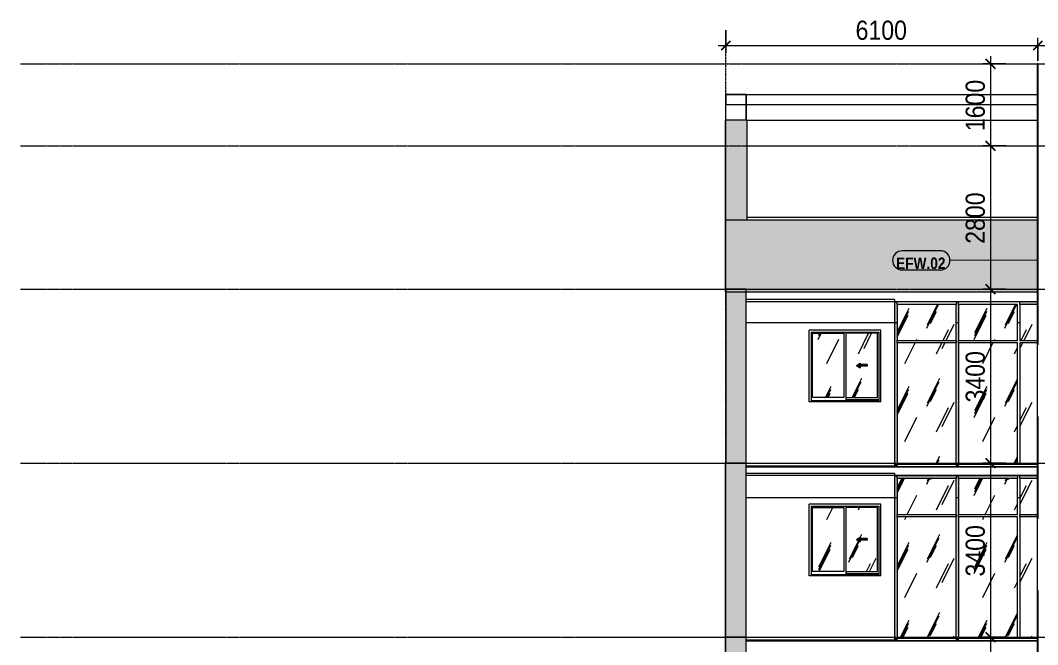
# Model space of a CAD drawing. Header units: millimetres. Extents: x 3451 to 201731, y -8641 to 35300.
# Drawn here: x 3451 to 23332, y 22455 to 34652 of the extents above; entities that cross this region are included whole.
import ezdxf

# ---------------------------------------------------------------- set-up
doc = ezdxf.new("R2010")
doc.units = ezdxf.units.MM
for name, pattern in [('1 NÉT CALL OUT', [6, 3, -3]), ('Centre', [31.75, 6.35, -4.7625, 15.875, -4.7625]), ('Grid Line', [22.225, 12.7, -3.175, 3.175, -3.175])]:
    doc.linetypes.add(name, pattern=pattern)
for name, color, linetype, lineweight in [('0-1', 7, 'Continuous', 5), ('A-ANNO-DIMS', 211, 'Continuous', 9), ('A-ANNO-DIMS-150', 211, 'Continuous', 9), ('A-DETL-GENF', 92, 'Continuous', 9), ('A-DETL-GENF-2', 92, '1 NÉT CALL OUT', 9), ('A-FLOR', 192, 'Continuous', 9), ('A-FLOR-2', 7, 'Continuous', 9), ('A-FLOR-LEVL-2', 51, 'Centre', 9), ('A-GLAZ', 151, 'Continuous', 9), ('A-GLAZ-3', 7, '1 NÉT CALL OUT', 9), ('A-GLAZ-CURT', 52, 'Continuous', 9), ('A-GLAZ-CWMG', 51, 'Continuous', 9), ('A-WALL', 113, 'Continuous', 9), ('A-WALL-IDEN', 211, 'Continuous', 9), ('A-WALL-PATT-3', 111, 'Continuous', 5), ('I-WALL', 2, 'Continuous', 9), ('I-WALL-2', 2, 'Continuous', 25), ('S-BEAM-3', 7, 'Continuous', 9), ('S-COLS-1', 7, 'Continuous', 9), ('S-GRID-1', 1, 'Grid Line', 9)]:
    doc.layers.add(name, color=color, linetype=linetype, lineweight=lineweight)
doc.styles.add('Arial_B', font='arialbd.ttf', dxfattribs={"width": 0.85, "height": 225})
doc.styles.add('UTM Avo', font='', dxfattribs={"width": 0.9, "height": 375})
doc.styles.get('UTM Avo').set_extended_font_data('UTM Avo')
doc.dimstyles.new('1_Dim_chi_tiet_2_5', dxfattribs={"dimscale": 304.8, "dimtxt": 374.737856, "dimasz": 0.590551, "dimexe": 0.492126, "dimexo": 0.0625, "dimgap": 0.049213, "dimtad": 1, "dimdec": 0, "dimrnd": 5, "dimzin": 0, "dimdsep": 46, "dimtxsty": 'UTM Avo', "dimblk1": 'OBLIQUE', "dimblk2": 'OBLIQUE', "dimsah": 1, "dimcen": 0.09, "dimdle": 0.492126, "dimazin": 0, "dimtfac": 1, "dimtdec": 4, "dimtix": 1, "dimtmove": 0, "dimatfit": 3, "dimfxl": 0.984252, "dimfxlon": 1, "dimtvp": 1, "dimtolj": 1, "dimtzin": 0, "dimarcsym": 2})
pattern_1 = [(63.435, (51212.7, 14229.33), (-0.001, 1524.001), [532.463, -2875.304]), (63.435, (49688.7, 14229.33), (-0.001, 1524.001), [532.46, -2875.304]), (63.435, (51942.24, 14523.8), (-0.001, 1524.001), [532.463, -2875.304]), (63.435, (50418.24, 14523.8), (-0.001, 1524.001), [532.46, -2875.304]), (63.435, (51831.8, 14419.83), (-0.001, 1524.001), [532.463, -2875.304]), (63.435, (50307.8, 14419.83), (-0.001, 1524.001), [532.46, -2875.304]), (63.435, (51719.26, 15015.1), (-0.001, 1524.001), [258.8, -3148.965]), (63.435, (50195.26, 15015.1), (-0.001, 1524.001), [258.8, -3148.965]), (63.435, (51645.65, 14922.95), (-0.001, 1524.001), [532.463, -2875.304]), (63.435, (50121.65, 14922.95), (-0.001, 1524.001), [532.46, -2875.304]), (63.435, (51658.64, 14989.1), (-0.001, 1524.001), [532.463, -2875.304]), (63.435, (50134.64, 14989.1), (-0.001, 1524.001), [532.46, -2875.304]), (63.435, (51043.8, 14698.94), (-0.001, 1524.001), [532.46, -2875.304]), (63.435, (49519.8, 14698.94), (-0.001, 1524.001), [532.46, -2875.304]), (63.435, (51056.8, 14776.9), (-0.001, 1524.001), [532.46, -2875.304]), (63.435, (49532.8, 14776.9), (-0.001, 1524.001), [532.46, -2875.304]), (63.435, (51060.3, 14833.1), (-0.001, 1524.001), [532.46, -2875.304]), (63.435, (49536.3, 14833.1), (-0.001, 1524.001), [532.46, -2875.304])]

# ---------------------------------------------------------------- blocks, each defined once
blk = doc.blocks.new('NCV_TKTC_KET CAU_rvt-1-TKCS_MẶT CẮT C')
at = {"layer": 'A-FLOR-2'}
for p, q in [((17237, 33200), (17237, 33000)), ((17237, 33200), (23327, 33200)), ((23327, 33000), (17237, 33000)), ((17235, 29350), (17235, 29150)), ((23327, 29150), (17637, 29150)), ((17637, 25930), (23328, 25930)), ((23327, 25760), (17637, 25760)), ((17637, 22530), (23328, 22530))]:
    blk.add_line(p, q, dxfattribs=at)
at = {"layer": 'S-BEAM-3'}
for p, q in [((17637, 33200), (17637, 32700)), ((17637, 33200), (23327, 33200)), ((17647, 32700), (23327, 32700)), ((17637, 28750), (20587, 28750)), ((21737, 28750), (21787, 28750)), ((22937, 28750), (22987, 28750)), ((17637, 25930), (23328, 25930)), ((17637, 25330), (20587, 25330)), ((21737, 25330), (21787, 25330)), ((22937, 25330), (22987, 25330)), ((17637, 22530), (23328, 22530))]:
    blk.add_line(p, q, dxfattribs=at)
at = {"layer": 'S-COLS-1'}
for p, q in [((17237, 32700), (17237, 33200)), ((17637, 33200), (17237, 33200)), ((17637, 32700), (17637, 33200))]:
    blk.add_line(p, q, dxfattribs=at)
blk = doc.blocks.new('System Panel - Glazed-V230-TKCS_MẶT CẮT C')
at = {"layer": 'A-GLAZ-CURT'}
h = blk.add_hatch(dxfattribs=at)
h.set_pattern_fill('FP_2', color=256, style=0, pattern_type=2)
h.set_pattern_definition(pattern_1)
h.paths.add_polyline_path([(21737, 22600), (21737, 24950), (20587, 24950), (20587, 22600)])
for p, q in [((21737, 24950), (20587, 24950)), ((20587, 24950), (20587, 22600)), ((21737, 22600), (21737, 24950)), ((20587, 22600), (21737, 22600))]:
    blk.add_line(p, q, dxfattribs=at)
blk = doc.blocks.new('System Panel - Glazed-V231-TKCS_MẶT CẮT C')
at = {"layer": 'A-GLAZ-CURT'}
h = blk.add_hatch(dxfattribs=at)
h.set_pattern_fill('FP_2', color=256, style=0, pattern_type=2)
h.set_pattern_definition(pattern_1)
h.paths.add_polyline_path([(22937, 22600), (22937, 24950), (21787, 24950), (21787, 22600), (22722, 22600)])
for p, q in [((22937, 24950), (21787, 24950)), ((21787, 24950), (21787, 22600)), ((22937, 22600), (22937, 24950)), ((21787, 22600), (22937, 22600))]:
    blk.add_line(p, q, dxfattribs=at)
blk = doc.blocks.new('System Panel - Glazed-V232-TKCS_MẶT CẮT C')
at = {"layer": 'A-GLAZ-CURT'}
h = blk.add_hatch(dxfattribs=at)
h.set_pattern_fill('FP_2', color=256, style=0, pattern_type=2)
h.set_pattern_definition(pattern_1)
h.paths.add_polyline_path([(22987, 22600), (23327, 22600), (23327, 24950), (22987, 24950), (22987, 23514)])
for p, q in [((23327, 24950), (22987, 24950)), ((22987, 24950), (22987, 22600)), ((22987, 22600), (23327, 22600))]:
    blk.add_line(p, q, dxfattribs=at)
blk = doc.blocks.new('System Panel - Glazed-V233-TKCS_MẶT CẮT C')
at = {"layer": 'A-GLAZ-CURT'}
h = blk.add_hatch(dxfattribs=at)
h.set_pattern_fill('FP_2', color=256, style=0, pattern_type=2)
h.set_pattern_definition(pattern_1)
h.paths.add_polyline_path([(20587, 25000), (21737, 25000), (21737, 25700), (20587, 25700)])
for p, q in [((21737, 25700), (20587, 25700)), ((20587, 25700), (20587, 25000)), ((21737, 25000), (21737, 25700)), ((20587, 25000), (21737, 25000))]:
    blk.add_line(p, q, dxfattribs=at)
blk = doc.blocks.new('System Panel - Glazed-V234-TKCS_MẶT CẮT C')
at = {"layer": 'A-GLAZ-CURT'}
h = blk.add_hatch(dxfattribs=at)
h.set_pattern_fill('FP_2', color=256, style=0, pattern_type=2)
h.set_pattern_definition(pattern_1)
h.paths.add_polyline_path([(21787, 25000), (22937, 25000), (22937, 25700), (21787, 25700)])
for p, q in [((22937, 25700), (21787, 25700)), ((21787, 25700), (21787, 25000)), ((22937, 25000), (22937, 25700)), ((21787, 25000), (22937, 25000))]:
    blk.add_line(p, q, dxfattribs=at)
blk = doc.blocks.new('System Panel - Glazed-V235-TKCS_MẶT CẮT C')
at = {"layer": 'A-GLAZ-CURT'}
h = blk.add_hatch(dxfattribs=at)
h.set_pattern_fill('FP_2', color=256, style=0, pattern_type=2)
h.set_pattern_definition(pattern_1)
h.paths.add_polyline_path([(22987, 25000), (23327, 25000), (23327, 25700), (22987, 25700)])
for p, q in [((23327, 25700), (22987, 25700)), ((22987, 25700), (22987, 25000)), ((22987, 25000), (23327, 25000))]:
    blk.add_line(p, q, dxfattribs=at)
blk = doc.blocks.new('Rectangular Mullion - 50 x 100mm-1286801-TKCS_MẶT CẮT C')
at = {"layer": 'A-GLAZ-CWMG'}
blk.add_hatch(color=256, dxfattribs=at).paths.add_polyline_path([(20587, 18900), (21737, 18900), (21737, 18950), (20587, 18950)])
for p, q in [((20587, 18900), (20587, 18950)), ((21737, 18950), (20587, 18950)), ((21737, 18950), (21737, 18900))]:
    blk.add_line(p, q, dxfattribs=at)
blk = doc.blocks.new('Rectangular Mullion - 50 x 100mm-V179-TKCS_MẶT CẮT C')
at = {"layer": 'A-GLAZ-CWMG'}
blk.add_hatch(color=256, dxfattribs=at).paths.add_polyline_path([(22987, 18900), (23327, 18900), (23327, 18950), (22987, 18950), (22987, 18941)])
for p in [(22987, 18900), (23327, 18950)]:
    blk.add_line(p, (22987, 18950), dxfattribs=at)
blk = doc.blocks.new('Rectangular Mullion - 50 x 100mm-1286810-TKCS_MẶT CẮT C')
at = {"layer": 'A-GLAZ-CWMG'}
blk.add_hatch(color=256, dxfattribs=at).paths.add_polyline_path([(20587, 18175), (20587, 18950), (20537, 18950), (20537, 18175)])
for p, q in [((20537, 18950), (20587, 18950)), ((20537, 18950), (20537, 18175)), ((20587, 18900), (20587, 18950)), ((20587, 18175), (20587, 18200))]:
    blk.add_line(p, q, dxfattribs=at)
blk = doc.blocks.new('Rectangular Mullion - 50 x 100mm-1286811-TKCS_MẶT CẮT C')
at = {"layer": 'A-GLAZ-CWMG'}
blk.add_hatch(color=256, dxfattribs=at).paths.add_polyline_path([(20537, 15750), (20587, 15750), (20587, 18175), (20537, 18175), (20537, 15800)])
for p, q in [((20537, 18175), (20537, 15750)), ((20587, 18150), (20587, 18175)), ((20587, 15750), (20537, 15750)), ((20587, 15750), (20587, 15800))]:
    blk.add_line(p, q, dxfattribs=at)
blk = doc.blocks.new('Rectangular Mullion - 50 x 100mm-1286803-TKCS_MẶT CẮT C')
at = {"layer": 'A-GLAZ-CWMG'}
blk.add_hatch(color=256, dxfattribs=at).paths.add_polyline_path([(22987, 11350), (23327, 11350), (23327, 11400), (22987, 11400), (22987, 11371)])
blk.add_line((22987, 11350), (22987, 11400), dxfattribs=at)
blk = doc.blocks.new('Rectangular Mullion - 50 x 100mm-V47-TKCS_MẶT CẮT C')
at = {"layer": 'A-GLAZ-CWMG'}
blk.add_hatch(color=256, dxfattribs=at).paths.add_polyline_path([(21787, 8950), (21787, 11375), (21737, 11375), (21737, 8950)])
for p, q in [((21737, 11375), (21737, 11350)), ((21787, 11350), (21787, 11375)), ((21737, 9000), (21737, 8950)), ((21787, 8950), (21737, 8950)), ((21787, 8950), (21787, 9000))]:
    blk.add_line(p, q, dxfattribs=at)
blk = doc.blocks.new('Rectangular Mullion - 50 x 100mm-1286805-TKCS_MẶT CẮT C')
at = {"layer": 'A-GLAZ-CWMG'}
blk.add_hatch(color=256, dxfattribs=at).paths.add_polyline_path([(21787, 7975), (21787, 8750), (21737, 8750), (21737, 7975)])
for p, q in [((21737, 8750), (21787, 8750)), ((21737, 8750), (21737, 8700)), ((21787, 8700), (21787, 8750)), ((21737, 8000), (21737, 7975)), ((21787, 7975), (21787, 8000))]:
    blk.add_line(p, q, dxfattribs=at)
blk = doc.blocks.new('System Panel - Glazed-V243-TKCS_MẶT CẮT C')
at = {"layer": 'A-GLAZ-CURT'}
h = blk.add_hatch(dxfattribs=at)
h.set_pattern_fill('FP_2', color=256, style=0, pattern_type=2)
h.set_pattern_definition(pattern_1)
h.paths.add_polyline_path([(21436, 26000), (21737, 26000), (21737, 28350), (20587, 28350), (20587, 26000)])
for p, q in [((21737, 28350), (20587, 28350)), ((20587, 28350), (20587, 26000)), ((21737, 26000), (21737, 28350)), ((20587, 26000), (21737, 26000))]:
    blk.add_line(p, q, dxfattribs=at)
blk = doc.blocks.new('System Panel - Glazed-V244-TKCS_MẶT CẮT C')
at = {"layer": 'A-GLAZ-CURT'}
h = blk.add_hatch(dxfattribs=at)
h.set_pattern_fill('FP_2', color=256, style=0, pattern_type=2)
h.set_pattern_definition(pattern_1)
h.paths.add_polyline_path([(22937, 26000), (22937, 28350), (21787, 28350), (21787, 26000), (22722, 26000)])
for p, q in [((22937, 28350), (21787, 28350)), ((21787, 28350), (21787, 26000)), ((22937, 26000), (22937, 28350)), ((21787, 26000), (22937, 26000))]:
    blk.add_line(p, q, dxfattribs=at)
blk = doc.blocks.new('System Panel - Glazed-V245-TKCS_MẶT CẮT C')
at = {"layer": 'A-GLAZ-CURT'}
h = blk.add_hatch(dxfattribs=at)
h.set_pattern_fill('FP_2', color=256, style=0, pattern_type=2)
h.set_pattern_definition(pattern_1)
h.paths.add_polyline_path([(23327, 26000), (23327, 28350), (22987, 28350), (22987, 26000)])
for p, q in [((23327, 28350), (22987, 28350)), ((22987, 28350), (22987, 26000)), ((22987, 26000), (23327, 26000))]:
    blk.add_line(p, q, dxfattribs=at)
blk = doc.blocks.new('System Panel - Glazed-V246-TKCS_MẶT CẮT C')
at = {"layer": 'A-GLAZ-CURT'}
h = blk.add_hatch(dxfattribs=at)
h.set_pattern_fill('FP_2', color=256, style=0, pattern_type=2)
h.set_pattern_definition(pattern_1)
h.paths.add_polyline_path([(21737, 28400), (21737, 29100), (20587, 29100), (20587, 28400)])
for p, q in [((21737, 29100), (20587, 29100)), ((20587, 29100), (20587, 28400)), ((21737, 28400), (21737, 29100)), ((20587, 28400), (21737, 28400))]:
    blk.add_line(p, q, dxfattribs=at)
blk = doc.blocks.new('System Panel - Glazed-V247-TKCS_MẶT CẮT C')
at = {"layer": 'A-GLAZ-CURT'}
h = blk.add_hatch(dxfattribs=at)
h.set_pattern_fill('FP_2', color=256, style=0, pattern_type=2)
h.set_pattern_definition(pattern_1)
h.paths.add_polyline_path([(22937, 28400), (22937, 29100), (21787, 29100), (21787, 28400), (22722, 28400)])
for p, q in [((22937, 29100), (21787, 29100)), ((21787, 29100), (21787, 28400)), ((22937, 28400), (22937, 29100)), ((21787, 28400), (22937, 28400))]:
    blk.add_line(p, q, dxfattribs=at)
blk = doc.blocks.new('System Panel - Glazed-V248-TKCS_MẶT CẮT C')
at = {"layer": 'A-GLAZ-CURT'}
h = blk.add_hatch(dxfattribs=at)
h.set_pattern_fill('FP_2', color=256, style=0, pattern_type=2)
h.set_pattern_definition(pattern_1)
h.paths.add_polyline_path([(22987, 28400), (23327, 28400), (23327, 29100), (22987, 29100), (22987, 28518)])
for p, q in [((23327, 29100), (22987, 29100)), ((22987, 29100), (22987, 28400)), ((22987, 28400), (23327, 28400))]:
    blk.add_line(p, q, dxfattribs=at)
blk = doc.blocks.new('1_FAMILY RVT - W01-WxH 1400x1400xmm-V265-TKCS_MẶT CẮT C')
at = {"layer": 'A-DETL-GENF-2'}
blk.add_hatch(color=256, dxfattribs=at).paths.add_polyline_path([(19862, 24462), (19862, 24493), (19998, 24493), (19998, 24526), (19862, 24526), (19862, 24557), (19795, 24510)])
at = {"layer": 'A-GLAZ'}
h = blk.add_hatch(dxfattribs=at)
h.set_pattern_fill('FP_2', color=256, style=0, pattern_type=2)
h.set_pattern_definition(pattern_1)
h.paths.add_polyline_path([(19545, 23883), (19545, 25137), (18930, 25137), (18930, 23883)])
h = blk.add_hatch(dxfattribs=at)
h.set_pattern_fill('FP_2', color=256, style=0, pattern_type=2)
h.set_pattern_definition(pattern_1)
h.paths.add_polyline_path([(20150, 23883), (20203, 23883), (20203, 25137), (19589, 25137), (19589, 23883)])
h.paths.add_polyline_path([(19862, 24462), (19795, 24510), (19862, 24557), (19862, 24526), (19998, 24526), (19998, 24493), (19862, 24493)])
at = {"layer": 'A-DETL-GENF'}
for p, q in [((19795, 24510), (19862, 24557)), ((19795, 24510), (19862, 24557)), ((19795, 24510), (19862, 24462)), ((19862, 24462), (19795, 24510)), ((19862, 24557), (19862, 24526)), ((19862, 24557), (19862, 24526)), ((19998, 24526), (19862, 24526)), ((19862, 24526), (19998, 24526)), ((19862, 24493), (19862, 24462)), ((19998, 24493), (19862, 24493)), ((19862, 24493), (19862, 24462)), ((19998, 24493), (19862, 24493)), ((19998, 24526), (19998, 24493)), ((19998, 24526), (19998, 24493))]:
    blk.add_line(p, q, dxfattribs=at)
at = {"layer": 'A-GLAZ'}
for p, q in [((20267, 25200), (18867, 25200)), ((18867, 23800), (18867, 25200)), ((18908, 25159), (18908, 23819)), ((18908, 25159), (20226, 25159)), ((18930, 25137), (19545, 25137)), ((18930, 23883), (18930, 25137)), ((19545, 25137), (19545, 23883)), ((19589, 23819), (19589, 25159)), ((20203, 25137), (19589, 25137)), ((20203, 23883), (20203, 25137)), ((20226, 25159), (20226, 23819)), ((20267, 23800), (20267, 25200)), ((19545, 23883), (18930, 23883)), ((19589, 23883), (20203, 23883)), ((20267, 23800), (18867, 23800)), ((20226, 23819), (18908, 23819)), ((20226, 23838), (19589, 23838)), ((20226, 23838), (19589, 23838))]:
    blk.add_line(p, q, dxfattribs=at)
blk = doc.blocks.new('1_FAMILY RVT - W01-WxH 1400x1400xmm-V266-TKCS_MẶT CẮT C')
at = {"layer": 'A-DETL-GENF-2'}
blk.add_hatch(color=256, dxfattribs=at).paths.add_polyline_path([(19862, 27862), (19862, 27893), (19998, 27893), (19998, 27926), (19862, 27926), (19862, 27957), (19795, 27910)])
at = {"layer": 'A-GLAZ'}
h = blk.add_hatch(dxfattribs=at)
h.set_pattern_fill('FP_2', color=256, style=0, pattern_type=2)
h.set_pattern_definition(pattern_1)
h.paths.add_polyline_path([(19545, 27283), (19545, 28537), (18930, 28537), (18930, 27283)])
h = blk.add_hatch(dxfattribs=at)
h.set_pattern_fill('FP_2', color=256, style=0, pattern_type=2)
h.set_pattern_definition(pattern_1)
h.paths.add_polyline_path([(20150, 27283), (20203, 27283), (20203, 28537), (19589, 28537), (19589, 27283)])
h.paths.add_polyline_path([(19862, 27862), (19795, 27910), (19862, 27957), (19862, 27926), (19998, 27926), (19998, 27893), (19862, 27893)])
at = {"layer": 'A-DETL-GENF'}
for p, q in [((19795, 27910), (19862, 27957)), ((19795, 27910), (19862, 27957)), ((19795, 27910), (19862, 27862)), ((19862, 27862), (19795, 27910)), ((19862, 27957), (19862, 27926)), ((19862, 27957), (19862, 27926)), ((19998, 27926), (19862, 27926)), ((19862, 27926), (19998, 27926)), ((19862, 27893), (19862, 27862)), ((19998, 27893), (19862, 27893)), ((19862, 27893), (19862, 27862)), ((19998, 27893), (19862, 27893)), ((19998, 27926), (19998, 27893)), ((19998, 27926), (19998, 27893))]:
    blk.add_line(p, q, dxfattribs=at)
at = {"layer": 'A-GLAZ'}
for p, q in [((20267, 28600), (18867, 28600)), ((18867, 27200), (18867, 28600)), ((18908, 28559), (18908, 27219)), ((18908, 28559), (20226, 28559)), ((18930, 28537), (19545, 28537)), ((18930, 27283), (18930, 28537)), ((19545, 28537), (19545, 27283)), ((19589, 27219), (19589, 28559)), ((20203, 28537), (19589, 28537)), ((20203, 27283), (20203, 28537)), ((20226, 28559), (20226, 27219)), ((20267, 27200), (20267, 28600)), ((19545, 27283), (18930, 27283)), ((19589, 27283), (20203, 27283)), ((20226, 27238), (19589, 27238)), ((20226, 27238), (19589, 27238)), ((20267, 27200), (18867, 27200)), ((20226, 27219), (18908, 27219))]:
    blk.add_line(p, q, dxfattribs=at)
blk = doc.blocks.new('DIMBLOCK1-TKCS_MẶT CẮT C')
at = {"layer": 'A-ANNO-DIMS-150'}
for p, q in [((22712, 33800), (22262, 33800)), ((22412, 33950), (22412, 32200)), ((22412, 33800), (22712, 33800)), ((22712, 32200), (22262, 32200)), ((22412, 32200), (22712, 32200))]:
    blk.add_line(p, q, dxfattribs=at)
at = {"layer": 'A-ANNO-DIMS-150', "lineweight": 25}
for p, q in [((22412, 33800), (22322, 33890)), ((22412, 33800), (22502, 33710)), ((22412, 32200), (22322, 32290)), ((22412, 32200), (22502, 32110))]:
    blk.add_line(p, q, dxfattribs=at)
at = {"layer": 'A-ANNO-DIMS-150', "color": 0, "insert": (21925, 32486), "char_height": 375, "width": 1232.47, "attachment_point": 1, "rotation": 90, "line_spacing_factor": 1.110334, "style": 'UTM Avo'}
blk.add_mtext('1600', dxfattribs=at)
blk = doc.blocks.new('_Oblique')
at = {"color": 0, "linetype": 'ByBlock', "lineweight": -2}
blk.add_line((-0.5, -0.5), (0.5, 0.5), dxfattribs=at)
blk = doc.blocks.new('DIMBLOCK2-TKCS_MẶT CẮT C')
at = {"layer": 'A-ANNO-DIMS-150', "lineweight": 25}
for p, q in [((22412, 32200), (22322, 32290)), ((22412, 32200), (22502, 32110)), ((22412, 29400), (22322, 29490)), ((22412, 29400), (22502, 29310))]:
    blk.add_line(p, q, dxfattribs=at)
at = {"layer": 'A-ANNO-DIMS-150'}
for p, q in [((22712, 32200), (22262, 32200)), ((22412, 32200), (22412, 29400)), ((22412, 32200), (22712, 32200)), ((22712, 29400), (22262, 29400)), ((22412, 29400), (22712, 29400))]:
    blk.add_line(p, q, dxfattribs=at)
at = {"layer": 'A-ANNO-DIMS-150', "color": 0, "insert": (21925, 30286), "char_height": 375, "width": 1232.47, "attachment_point": 1, "rotation": 90, "line_spacing_factor": 1.110334, "style": 'UTM Avo'}
blk.add_mtext('2800', dxfattribs=at)
blk = doc.blocks.new('DIMBLOCK3-TKCS_MẶT CẮT C')
at = {"layer": 'A-ANNO-DIMS-150', "lineweight": 25}
for p, q in [((22412, 29400), (22322, 29490)), ((22412, 29400), (22502, 29310)), ((22412, 26000), (22322, 26090)), ((22412, 26000), (22502, 25910))]:
    blk.add_line(p, q, dxfattribs=at)
at = {"layer": 'A-ANNO-DIMS-150'}
for p, q in [((22712, 29400), (22262, 29400)), ((22412, 29400), (22412, 26000)), ((22412, 29400), (22712, 29400)), ((22712, 26000), (22262, 26000)), ((22412, 26000), (22712, 26000))]:
    blk.add_line(p, q, dxfattribs=at)
at = {"layer": 'A-ANNO-DIMS-150', "color": 0, "insert": (21925, 27186), "char_height": 375, "width": 1232.47, "attachment_point": 1, "rotation": 90, "line_spacing_factor": 1.110334, "style": 'UTM Avo'}
blk.add_mtext('3400', dxfattribs=at)
blk = doc.blocks.new('DIMBLOCK4-TKCS_MẶT CẮT C')
at = {"layer": 'A-ANNO-DIMS-150', "lineweight": 25}
for p, q in [((22412, 26000), (22322, 26090)), ((22412, 26000), (22502, 25910)), ((22412, 22600), (22322, 22690)), ((22412, 22600), (22502, 22510))]:
    blk.add_line(p, q, dxfattribs=at)
at = {"layer": 'A-ANNO-DIMS-150'}
for p, q in [((22712, 26000), (22262, 26000)), ((22412, 26000), (22412, 22600)), ((22412, 26000), (22712, 26000)), ((22712, 22600), (22262, 22600)), ((22412, 22600), (22712, 22600))]:
    blk.add_line(p, q, dxfattribs=at)
at = {"layer": 'A-ANNO-DIMS-150', "color": 0, "insert": (21925, 23786), "char_height": 375, "width": 1232.47, "attachment_point": 1, "rotation": 90, "line_spacing_factor": 1.110334, "style": 'UTM Avo'}
blk.add_mtext('3400', dxfattribs=at)
blk = doc.blocks.new('DIMBLOCK5-TKCS_MẶT CẮT C')
at = {"layer": 'A-ANNO-DIMS-150', "lineweight": 25}
for p, q in [((22412, 22600), (22322, 22690)), ((22412, 22600), (22502, 22510)), ((22412, 19200), (22322, 19290)), ((22412, 19200), (22502, 19110))]:
    blk.add_line(p, q, dxfattribs=at)
at = {"layer": 'A-ANNO-DIMS-150'}
for p, q in [((22712, 22600), (22262, 22600)), ((22412, 22600), (22412, 19200)), ((22412, 22600), (22712, 22600)), ((22712, 19200), (22262, 19200)), ((22412, 19200), (22712, 19200))]:
    blk.add_line(p, q, dxfattribs=at)
at = {"layer": 'A-ANNO-DIMS-150', "color": 0, "insert": (21925, 20386), "char_height": 375, "width": 1232.47, "attachment_point": 1, "rotation": 90, "line_spacing_factor": 1.110334, "style": 'UTM Avo'}
blk.add_mtext('3400', dxfattribs=at)
blk = doc.blocks.new('CTL_WALL TAG NO MARK - 10-2062273-TKCS_MẶT CẮT C')
at = {"layer": 'A-WALL-IDEN'}
for p, q in [((19381, 10763), (18634, 10763)), ((18634, 10388), (19381, 10388))]:
    blk.add_line(p, q, dxfattribs=at)
for centre, radius, start, end in [((18634, 10575), 187, 90, 270), ((19381, 10575), 188, 270, 90)]:
    blk.add_arc(centre, radius, start, end, dxfattribs=at)
blk = doc.blocks.new('DIMBLOCK52-TKCS_MẶT CẮT C')
at = {"layer": 'A-ANNO-DIMS-150'}
for p, q in [((17237, 34459), (17237, 34009)), ((17237, 34159), (17237, 34459)), ((23337, 33859), (23337, 34309)), ((17087, 34159), (23337, 34159)), ((23337, 34159), (23337, 33859))]:
    blk.add_line(p, q, dxfattribs=at)
at = {"layer": 'A-ANNO-DIMS-150', "lineweight": 25}
for p, q in [((17237, 34159), (17327, 34249)), ((23337, 34159), (23427, 34249)), ((17237, 34159), (17147, 34069)), ((23337, 34159), (23247, 34069))]:
    blk.add_line(p, q, dxfattribs=at)
at = {"layer": 'A-ANNO-DIMS-150', "color": 0, "insert": (19774, 34646), "char_height": 375, "width": 1232.47, "attachment_point": 1, "line_spacing_factor": 1.110334, "style": 'UTM Avo'}
blk.add_mtext('6100', dxfattribs=at)
blk = doc.blocks.new('DIMBLOCK53-TKCS_MẶT CẮT C')
at = {"layer": 'A-ANNO-DIMS-150'}
for p, q in [((33537, 34459), (33537, 34009)), ((33537, 34159), (33537, 34459)), ((23337, 33859), (23337, 34309)), ((23337, 34159), (33537, 34159)), ((23337, 34159), (23337, 33859))]:
    blk.add_line(p, q, dxfattribs=at)
at = {"layer": 'A-ANNO-DIMS-150', "lineweight": 25}
for p, q in [((23337, 34159), (23427, 34249)), ((33537, 34159), (33627, 34249)), ((23337, 34159), (23247, 34069)), ((33537, 34159), (33447, 34069))]:
    blk.add_line(p, q, dxfattribs=at)
at = {"layer": 'A-ANNO-DIMS-150', "color": 0, "insert": (27795, 34646), "char_height": 375, "width": 1540.59, "attachment_point": 1, "line_spacing_factor": 1.110334, "style": 'UTM Avo'}
blk.add_mtext('10200', dxfattribs=at)

msp = doc.modelspace()

# ---------------------------------------------------------------- hatches: boundary and pattern name
at = {"layer": 'A-WALL-PATT-3'}
for points in [[(17226.9, 30750), (17636.9, 30750), (17636.9, 32700), (17226.9, 32700)], [(17646.9, 30750), (17646.9, 32700), (17636.9, 32700), (17636.9, 30750)], [(17226.9, 29350), (23327.4, 29350), (23327.4, 30750), (17226.9, 30750)], [(17636.9, 26000), (17636.9, 29400), (17236.9, 29400), (17236.9, 26000), (17577.7, 26000)], [(17636.9, 22600), (17636.9, 26000), (17226.9, 26000), (17226.9, 22600), (17577.7, 22600)], [(17636.9, 19200), (17636.9, 22600), (17226.9, 22600), (17226.9, 19200), (17577.7, 19200)]]:
    msp.add_hatch(color=256, dxfattribs=at).paths.add_polyline_path(points)

# ---------------------------------------------------------------- linework, layer by layer
at = {"layer": 'A-FLOR'}
for p, q in [((20536.9, 25980), (23327.4, 25980)), ((20536.9, 25950), (20536.9, 25930)), ((23327.6, 25930), (20536.9, 25930)), ((20536.9, 22580), (23327.4, 22580)), ((20536.9, 22550), (20536.9, 22530)), ((23327.6, 22530), (20536.9, 22530))]:
    msp.add_line(p, q, dxfattribs=at)
at = {"layer": 'A-FLOR-LEVL-2'}
for p, q in [((3450.8, 33800), (93442.9, 33800)), ((3450.8, 32200), (93442.9, 32200)), ((3450.8, 29400), (93442.9, 29400)), ((3450.8, 26000), (93442.9, 26000)), ((3450.8, 22600), (93442.9, 22600))]:
    msp.add_line(p, q, dxfattribs=at)
at = {"layer": 'A-WALL'}
for p, q in [((17646.9, 32700), (17226.9, 32700)), ((17226.9, 32700), (17226.9, 30750)), ((17646.9, 32700), (17646.9, 30750)), ((23327.4, 30800), (17646.9, 30800)), ((17636.9, 29400), (17236.9, 29400)), ((17236.9, 29400), (17236.9, 26000)), ((17636.9, 5600), (17636.9, 29400)), ((20536.9, 29200), (17636.9, 29200)), ((20536.9, 29200), (20536.9, 25950)), ((17636.9, 26000), (17226.9, 26000)), ((17226.9, 26000), (17226.9, 4700)), ((17236.9, 26000), (17636.9, 26000)), ((17636.9, 25950), (20536.9, 25950)), ((20536.9, 25800), (17636.9, 25800)), ((20536.9, 25800), (20536.9, 22550)), ((17636.9, 22600), (17226.9, 22600)), ((17226.9, 22600), (17636.9, 22600)), ((17636.9, 22550), (20536.9, 22550))]:
    msp.add_line(p, q, dxfattribs=at)
at = {"layer": 'A-WALL-IDEN'}
msp.add_line((23313.5, 29963.5), (21619, 29962), dxfattribs=at)
at = {"layer": 'I-WALL'}
for p, q in [((23327.4, 30750), (17226.9, 30750)), ((17226.9, 30750), (17226.9, 29350)), ((17226.9, 29350), (23327.4, 29350)), ((23327.4, 26914.4), (23327.4, 28314.4)), ((23327.4, 23514.4), (23327.4, 24914.4))]:
    msp.add_line(p, q, dxfattribs=at)
at = {"layer": 'I-WALL-2'}
for p, q in [((23327.4, 33800), (23327.4, 29350)), ((23337.4, 33800), (23327.4, 33800)), ((23337.4, 33000), (23327.4, 33000)), ((23337.4, 30750), (23327.4, 30750)), ((23327.4, 29350), (23337.4, 29350)), ((23337.4, 29350), (23327.4, 29350)), ((23327.4, 29350), (23327.4, 28314.4)), ((23327.4, 28314.4), (23337.4, 28314.4)), ((23337.4, 26914.4), (23327.4, 26914.4)), ((23327.4, 26914.4), (23327.4, 24914.4)), ((23337.4, 25950), (23327.4, 25950)), ((23327.4, 25950), (23337.4, 25950)), ((23327.4, 24914.4), (23337.4, 24914.4)), ((23337.4, 23514.4), (23327.4, 23514.4)), ((23327.4, 23514.4), (23327.4, 21514.4)), ((23337.4, 22550), (23327.4, 22550)), ((23327.4, 22550), (23337.4, 22550))]:
    msp.add_line(p, q, dxfattribs=at)
at = {"layer": 'S-GRID-1'}
for p, q in [((17236.9, 30542.5), (17236.9, 34292.5)), ((17236.9, -1941), (17236.9, 30542.5))]:
    msp.add_line(p, q, dxfattribs=at)

# ---------------------------------------------------------------- block references
at = {"layer": '0-1'}
msp.add_blockref('NCV_TKTC_KET CAU_rvt-1-TKCS_MẶT CẮT C', (0, 0), dxfattribs=at)
at = {"layer": 'A-GLAZ-3'}
for name in ['1_FAMILY RVT - W01-WxH 1400x1400xmm-V266-TKCS_MẶT CẮT C', '1_FAMILY RVT - W01-WxH 1400x1400xmm-V265-TKCS_MẶT CẮT C']:
    msp.add_blockref(name, (0, 0), dxfattribs=at)
at = {"layer": 'A-GLAZ-CURT'}
for name in ['System Panel - Glazed-V246-TKCS_MẶT CẮT C', 'System Panel - Glazed-V247-TKCS_MẶT CẮT C', 'System Panel - Glazed-V248-TKCS_MẶT CẮT C', 'System Panel - Glazed-V243-TKCS_MẶT CẮT C', 'System Panel - Glazed-V244-TKCS_MẶT CẮT C', 'System Panel - Glazed-V245-TKCS_MẶT CẮT C', 'System Panel - Glazed-V233-TKCS_MẶT CẮT C', 'System Panel - Glazed-V234-TKCS_MẶT CẮT C', 'System Panel - Glazed-V235-TKCS_MẶT CẮT C', 'System Panel - Glazed-V230-TKCS_MẶT CẮT C', 'System Panel - Glazed-V231-TKCS_MẶT CẮT C', 'System Panel - Glazed-V232-TKCS_MẶT CẮT C']:
    msp.add_blockref(name, (0, 0), dxfattribs=at)
at = {"layer": 'A-GLAZ-CWMG'}
for name, p in [('Rectangular Mullion - 50 x 100mm-1286810-TKCS_MẶT CẮT C', (0, 10200)), ('Rectangular Mullion - 50 x 100mm-1286805-TKCS_MẶT CẮT C', (0, 20400)), ('Rectangular Mullion - 50 x 100mm-V179-TKCS_MẶT CẮT C', (0, 10200)), ('Rectangular Mullion - 50 x 100mm-1286811-TKCS_MẶT CẮT C', (0, 10200)), ('Rectangular Mullion - 50 x 100mm-V47-TKCS_MẶT CẮT C', (0, 17000)), ('Rectangular Mullion - 50 x 100mm-1286810-TKCS_MẶT CẮT C', (0, 6800)), ('Rectangular Mullion - 50 x 100mm-1286801-TKCS_MẶT CẮT C', (0, 6800)), ('Rectangular Mullion - 50 x 100mm-1286805-TKCS_MẶT CẮT C', (0, 17000)), ('Rectangular Mullion - 50 x 100mm-1286801-TKCS_MẶT CẮT C', (1200, 6800)), ('Rectangular Mullion - 50 x 100mm-V179-TKCS_MẶT CẮT C', (0, 6800)), ('Rectangular Mullion - 50 x 100mm-1286811-TKCS_MẶT CẮT C', (0, 6800)), ('Rectangular Mullion - 50 x 100mm-V47-TKCS_MẶT CẮT C', (0, 13600)), ('Rectangular Mullion - 50 x 100mm-1286803-TKCS_MẶT CẮT C', (0, 13600))]:
    msp.add_blockref(name, p, dxfattribs=at)
at = {"layer": 'A-WALL-IDEN'}
msp.add_blockref('CTL_WALL TAG NO MARK - 10-2062273-TKCS_MẶT CẮT C', (2050, 19387), dxfattribs=at)

# ---------------------------------------------------------------- texts
at = {"layer": 'A-WALL-IDEN', "insert": (21048.3, 29903.9), "char_height": 225, "width": 995.775, "attachment_point": 5, "line_spacing_factor": 0.936439, "style": 'Arial_B'}
msp.add_mtext('\\pt6.37425,12.75075,19.125,25.49925,31.87575,38.25,44.62425,51.00075,57.375,63.74925,70.12575,76.5,82.87425,89.25075,95.625,101.99925,108.37575,114.75,121.12425,127.50075,133.875,140.24925,146.62575,153,159.37425,165.75075,172.125,178.49925,184.87575,191.25,197.62425,204.00075;EFW.02', dxfattribs=at)

# ---------------------------------------------------------------- dimensions: what is measured, and where the dimension line sits
at = {"layer": 'A-ANNO-DIMS'}
for base, p1, p2, override, picture, middle in [((23337.3629, 34158.7645), (17236.936, 34458.7645), (23337.3629, 33858.7645), {"dimpost": '<>', "dimfxl": 6129.861941}, 'DIMBLOCK52-TKCS_MẶT CẮT C', (20287.1494, 34367.8196)), ((33536.936, 34158.7645), (23337.3629, 33858.7645), (33536.936, 34458.7645), {"dimpost": '<>', "dimfxl": 10217.205734}, 'DIMBLOCK53-TKCS_MẶT CẮT C', (28437.1494, 34367.8196))]:
    dim = msp.add_linear_dim(base=base, p1=p1, p2=p2, dimstyle='1_Dim_chi_tiet_2_5', override=override, dxfattribs=at)
    dim.commit()
    dim.dimension.update_dxf_attribs({"geometry": picture, "text_midpoint": middle})
for base, p1, p2, override, picture, middle in [((22412.2, 32200), (22712.2, 33800), (22712.2, 32200), {"dimpost": '<>', "dimfxl": 1600}, 'DIMBLOCK1-TKCS_MẶT CẮT C', (22203.2, 33000)), ((22412.2, 29400), (22712.2, 32200), (22712.2, 29400), {"dimpost": '<>', "dimfxl": 2800}, 'DIMBLOCK2-TKCS_MẶT CẮT C', (22203.2, 30800)), ((22412.2, 26000), (22712.2, 29400), (22712.2, 26000), {"dimpost": '<>', "dimfxl": 3400}, 'DIMBLOCK3-TKCS_MẶT CẮT C', (22203.2, 27700)), ((22412.2, 22600), (22712.2, 26000), (22712.2, 22600), {"dimpost": '<>', "dimfxl": 3400}, 'DIMBLOCK4-TKCS_MẶT CẮT C', (22203.2, 24300)), ((22412.2, 19200), (22712.2, 22600), (22712.2, 19200), {"dimpost": '<>', "dimfxl": 3400}, 'DIMBLOCK5-TKCS_MẶT CẮT C', (22203.2, 20900))]:
    dim = msp.add_linear_dim(base=base, p1=p1, p2=p2, angle=90, dimstyle='1_Dim_chi_tiet_2_5', override=override, dxfattribs=at)
    dim.commit()
    dim.dimension.update_dxf_attribs({"geometry": picture, "text_midpoint": middle})

doc.saveas('drawing.dxf')
